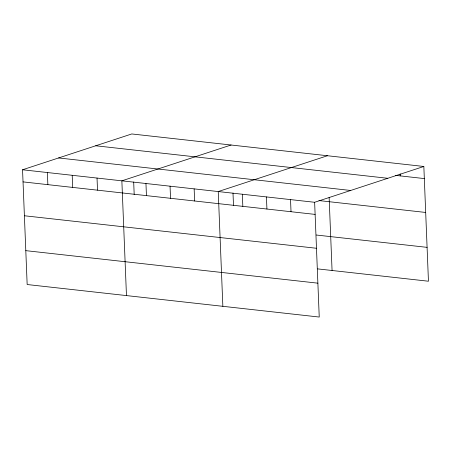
<?xml version="1.0" encoding="UTF-8"?>
<svg xmlns="http://www.w3.org/2000/svg" width="451" height="451" viewBox="0 0 451 451"><rect width="100%" height="100%" fill="white"/><g stroke="black" fill="none" stroke-linecap="round" stroke-linejoin="round"><path stroke-width="0.68" d="M423.839 166.47L314.635 202.285L319.24 317.047L27.161 284.53L22.55 169.773L131.76 133.953L423.839 166.47L428.45 281.227L317.605 268.886M231.064 145.008L121.86 180.828L126.466 295.585M327.454 155.736L218.245 191.557L222.856 306.319M395.409 175.36L424.329 178.579M95.719 145.774L387.804 178.292M58.591 157.951L350.669 190.469M318.975 200.571L425.688 212.455M22.55 169.773L314.635 202.285M23.035 181.883L315.119 214.4M316.247 235.016L427.091 247.357M24.399 215.758L316.478 248.27M25.797 250.655L317.882 283.172M400.15 173.877L400.229 175.896M329.134 197.577L332.066 270.499M290.534 199.607L291.019 211.716M266.44 196.924L266.924 209.033M242.339 194.24L242.83 206.349M232.998 193.084L233.505 205.65M194.15 188.873L194.635 200.983M170.05 186.19L170.54 198.305M145.955 183.512L146.44 195.621M133.688 182.029L134.195 194.595M97.033 178.06L97.517 190.175M72.205 175.298L72.69 187.407M47.378 172.536L47.862 184.645"/></g></svg>
